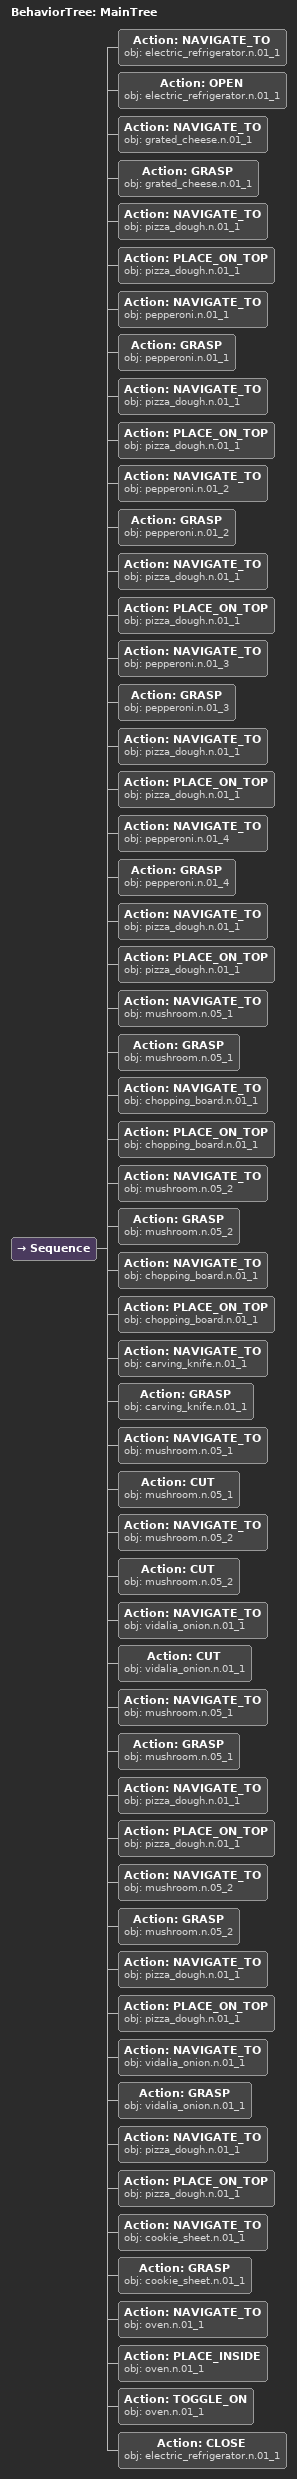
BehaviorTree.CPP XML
<root main_tree_to_execute="MainTree">
  <BehaviorTree ID="MainTree">
    <Sequence>
      <Action ID="NAVIGATE_TO" obj="electric_refrigerator.n.01_1"/>
      <Action ID="OPEN" obj="electric_refrigerator.n.01_1"/>
      <Action ID="NAVIGATE_TO" obj="grated_cheese.n.01_1"/>
      <Action ID="GRASP" obj="grated_cheese.n.01_1"/>
      <Action ID="NAVIGATE_TO" obj="pizza_dough.n.01_1"/>
      <Action ID="PLACE_ON_TOP" obj="pizza_dough.n.01_1"/>
      <Action ID="NAVIGATE_TO" obj="pepperoni.n.01_1"/>
      <Action ID="GRASP" obj="pepperoni.n.01_1"/>
      <Action ID="NAVIGATE_TO" obj="pizza_dough.n.01_1"/>
      <Action ID="PLACE_ON_TOP" obj="pizza_dough.n.01_1"/>
      <Action ID="NAVIGATE_TO" obj="pepperoni.n.01_2"/>
      <Action ID="GRASP" obj="pepperoni.n.01_2"/>
      <Action ID="NAVIGATE_TO" obj="pizza_dough.n.01_1"/>
      <Action ID="PLACE_ON_TOP" obj="pizza_dough.n.01_1"/>
      <Action ID="NAVIGATE_TO" obj="pepperoni.n.01_3"/>
      <Action ID="GRASP" obj="pepperoni.n.01_3"/>
      <Action ID="NAVIGATE_TO" obj="pizza_dough.n.01_1"/>
      <Action ID="PLACE_ON_TOP" obj="pizza_dough.n.01_1"/>
      <Action ID="NAVIGATE_TO" obj="pepperoni.n.01_4"/>
      <Action ID="GRASP" obj="pepperoni.n.01_4"/>
      <Action ID="NAVIGATE_TO" obj="pizza_dough.n.01_1"/>
      <Action ID="PLACE_ON_TOP" obj="pizza_dough.n.01_1"/>
      <Action ID="NAVIGATE_TO" obj="mushroom.n.05_1"/>
      <Action ID="GRASP" obj="mushroom.n.05_1"/>
      <Action ID="NAVIGATE_TO" obj="chopping_board.n.01_1"/>
      <Action ID="PLACE_ON_TOP" obj="chopping_board.n.01_1"/>
      <Action ID="NAVIGATE_TO" obj="mushroom.n.05_2"/>
      <Action ID="GRASP" obj="mushroom.n.05_2"/>
      <Action ID="NAVIGATE_TO" obj="chopping_board.n.01_1"/>
      <Action ID="PLACE_ON_TOP" obj="chopping_board.n.01_1"/>
      <Action ID="NAVIGATE_TO" obj="carving_knife.n.01_1"/>
      <Action ID="GRASP" obj="carving_knife.n.01_1"/>
      <Action ID="NAVIGATE_TO" obj="mushroom.n.05_1"/>
      <Action ID="CUT" obj="mushroom.n.05_1"/>
      <Action ID="NAVIGATE_TO" obj="mushroom.n.05_2"/>
      <Action ID="CUT" obj="mushroom.n.05_2"/>
      <Action ID="NAVIGATE_TO" obj="vidalia_onion.n.01_1"/>
      <Action ID="CUT" obj="vidalia_onion.n.01_1"/>
      <Action ID="NAVIGATE_TO" obj="mushroom.n.05_1"/>
      <Action ID="GRASP" obj="mushroom.n.05_1"/>
      <Action ID="NAVIGATE_TO" obj="pizza_dough.n.01_1"/>
      <Action ID="PLACE_ON_TOP" obj="pizza_dough.n.01_1"/>
      <Action ID="NAVIGATE_TO" obj="mushroom.n.05_2"/>
      <Action ID="GRASP" obj="mushroom.n.05_2"/>
      <Action ID="NAVIGATE_TO" obj="pizza_dough.n.01_1"/>
      <Action ID="PLACE_ON_TOP" obj="pizza_dough.n.01_1"/>
      <Action ID="NAVIGATE_TO" obj="vidalia_onion.n.01_1"/>
      <Action ID="GRASP" obj="vidalia_onion.n.01_1"/>
      <Action ID="NAVIGATE_TO" obj="pizza_dough.n.01_1"/>
      <Action ID="PLACE_ON_TOP" obj="pizza_dough.n.01_1"/>
      <Action ID="NAVIGATE_TO" obj="cookie_sheet.n.01_1"/>
      <Action ID="GRASP" obj="cookie_sheet.n.01_1"/>
      <Action ID="NAVIGATE_TO" obj="oven.n.01_1"/>
      <Action ID="PLACE_INSIDE" obj="oven.n.01_1"/>
      <Action ID="TOGGLE_ON" obj="oven.n.01_1"/>
      <Action ID="CLOSE" obj="electric_refrigerator.n.01_1"/>
    </Sequence>
  </BehaviorTree>
</root>
